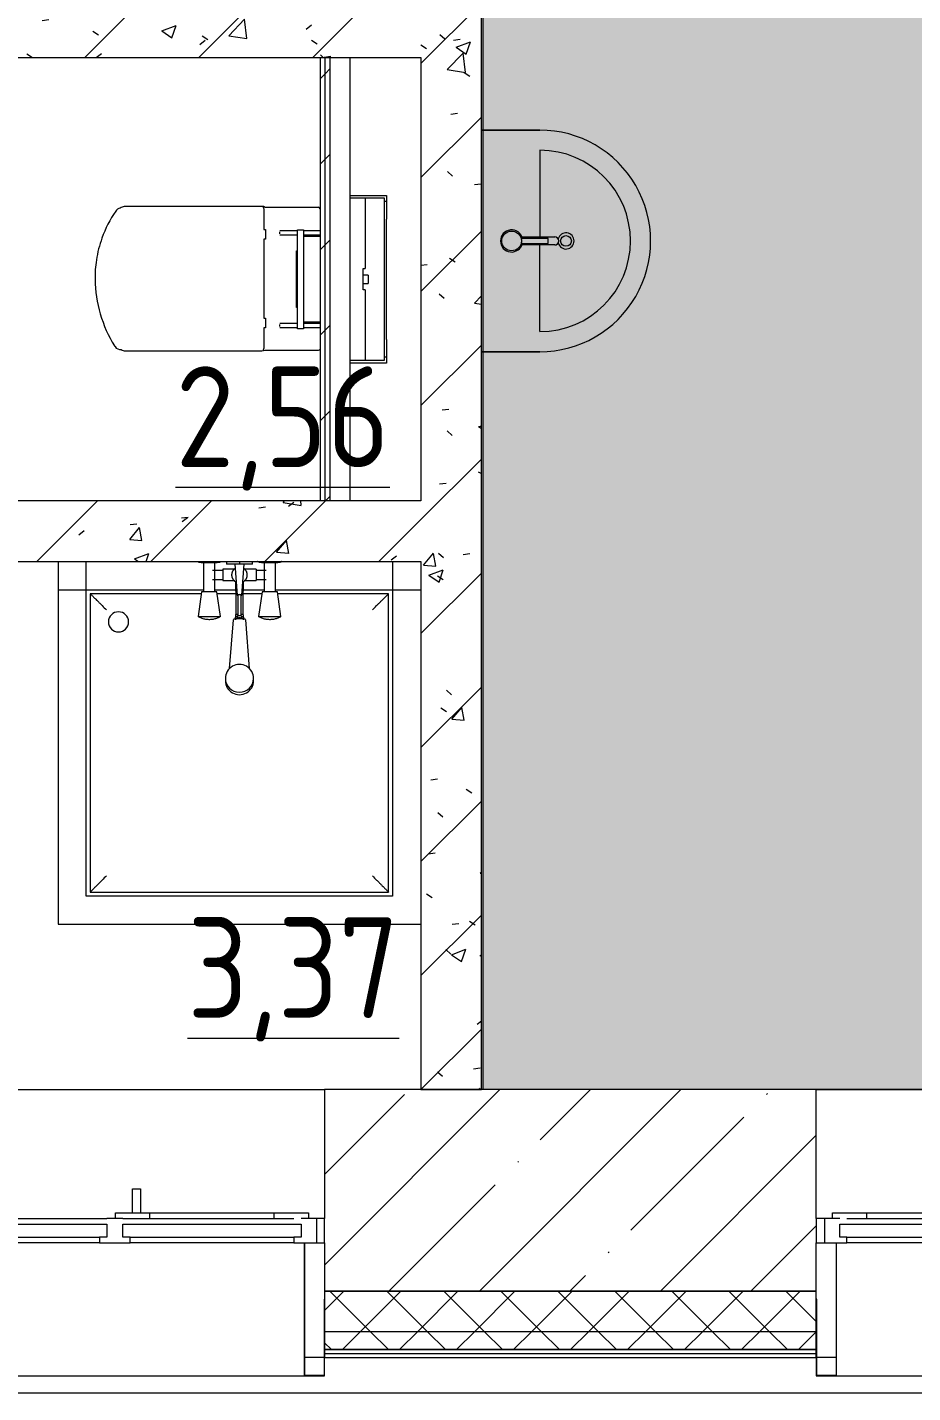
# Model space of a CAD drawing. Header units: millimetres. Extents: x -515342 to 330399, y -224905 to 507333.
# Drawn here: x -367049 to -364853, y -36156 to -32769 of the extents above; entities that cross this region are included whole.
import ezdxf

# ---------------------------------------------------------------- set-up
doc = ezdxf.new("R2010")
doc.units = ezdxf.units.MM
doc.layers.get('0').update_dxf_attribs({"lineweight": 0})
for name, color, linetype, lineweight in [('_ Окна', 7, 'Continuous', 0), ('Витраж', 7, 'Continuous', 0), ('Марки помещений', 7, 'Continuous', 0), ('Обобщенные модели', 7, 'Continuous', 0), ('Ограждение', 7, 'Continuous', 0), ('Окна', 7, 'Continuous', 0), ('Сантехника', 7, 'Continuous', 0), ('Стены внутренние', 7, 'Continuous', 0), ('Стены наружные', 7, 'Continuous', 0), ('Стены несущие', 7, 'Continuous', 0), ('Стены отделка', 7, 'Continuous', 0), ('Стены перегородки', 7, 'Continuous', 0), ('Стены штриховка', 7, 'Continuous', 0), ('экспертиза условные обозначения', 1, 'Continuous', 0)]:
    doc.layers.add(name, color=color, linetype=linetype, lineweight=lineweight)
doc.styles.add('GOST Common_1', font='', dxfattribs={"width": 0.9, "height": 250})
doc.styles.get('GOST Common_1').set_extended_font_data('GOST Common')
pattern_1 = [(45, (0, 0), (-70.7107, 70.7107), []), (135, (0, 0), (-70.7107, -70.7107), [])]
pattern_2 = [(45, (-374753.14, -35598.53), (-141.4214, 141.4214), [])]
pattern_3 = [(50, (-374753.14, -35598.53), (364.368, -31.878), [38.1, -419.1]), (355, (-374753.14, -35598.53), (-70.486, 382.113), [30.48, -335.28]), (100.451, (-374722.78, -35601.2), (293.885, 350.233), [32.38, -356.18]), (46.184, (-374753.14, -35496.93), (542.158, -84.086), [57.15, -628.65]), (96.636, (-374707.96, -35503.94), (474.805, 494.855), [48.57, -534.27]), (351.184, (-374753.14, -35496.93), (474.81, 494.85), [45.72, -502.92]), (21, (-374702.34, -35522.33), (303.2285, -204.5305), [38.1, -419.1]), (326, (-374702.34, -35522.33), (123.604, 368.376), [30.48, -335.28]), (71.451, (-374677.07, -35539.37), (426.834, 163.843), [32.38, -356.18]), (37.5, (-374753.14, -35598.53), (6.1766, 169.1102), [16.764, -314.452, 16.764, -323.596, -336.55]), (37.5, (-374753.14, -35598.53), (6.1766, 169.1102), [-671.576, 16.764, -319.786]), (7.5, (-374753.14, -35598.53), (133.639, 200.3615), [16.764, -177.292, 16.764, -306.832, -128.27]), (7.5, (-374753.14, -35598.53), (133.639, 200.3615), [-517.652, 16.764, -111.506]), (327.5, (-374866.43, -35598.53), (271.1818, -11.4584), [16.764, -110.236, 16.764, -379.476, -525.78]), (327.5, (-374866.43, -35598.53), (271.1818, -11.4584), [-523.24, 16.764, -509.016]), (317.5, (-374917.23, -35598.53), (296.2585, 50.853), [16.764, -148.336, 16.764, -246.38, -373.38]), (317.5, (-374917.23, -35598.53), (296.2585, 50.853), [-428.244, 16.764, -356.616])]
pattern_4 = [(45, (-374753.14, -35598.53), (-106.066, 106.066), [])]

# ---------------------------------------------------------------- blocks, each defined once
blk = doc.blocks.new('Окно_ПВХ_3Створки_1Фрамуга-верх - АР_Окно_ОП_1820_h_х1570_3ст2фр-в-9695280-О_АР_П_1_0_000_План 1 этажа')
at = {"layer": '_ Окна'}
for p, q in [((-729, 130), (-805, 130)), ((-805, 130), (-805, 70)), ((-785, 70), (-785, 130)), ((-747, 84), (-747, 116)), ((-747, 116), (-729, 116)), ((-729, 116), (-729, 130)), ((-323, 116), (-729, 116)), ((-247, 130), (-323, 130)), ((-323, 130), (-323, 116)), ((-323, 116), (-305, 116)), ((-305, 116), (-305, 84)), ((-265, 84), (-265, 116)), ((-265, 116), (-247, 116)), ((-247, 116), (-247, 130)), ((247, 116), (-247, 116)), ((323, 130), (247, 130)), ((247, 130), (247, 116)), ((247, 116), (265, 116)), ((265, 116), (265, 84)), ((305, 84), (305, 116)), ((305, 116), (323, 116)), ((323, 116), (323, 130)), ((729, 116), (323, 116)), ((729, 130), (729, 116)), ((805, 130), (729, 130)), ((729, 116), (747, 116)), ((747, 116), (747, 84)), ((785, 70), (785, 130)), ((805, 70), (805, 130)), ((-805, 70), (-747, 70)), ((-765, 56), (-765, 70)), ((-305, 84), (-747, 84)), ((-680, 70), (-680, 56)), ((-372, 70), (-372, 56)), ((-305, 70), (-265, 70)), ((-287, 70), (-287, 56)), ((265, 84), (-265, 84)), ((265, 70), (305, 70)), ((287, 56), (287, 70)), ((747, 84), (305, 84)), ((372, 70), (372, 56)), ((680, 70), (680, 56)), ((747, 70), (805, 70)), ((765, 70), (765, 56)), ((-680, 56), (-765, 56)), ((-287, 56), (-372, 56)), ((372, 56), (287, 56)), ((765, 56), (680, 56))]:
    blk.add_line(p, q, dxfattribs=at)
at = {"layer": 'Окна'}
for p, q in [((-729, 130), (-323, 130)), ((-247, 130), (247, 130)), ((323, 130), (729, 130)), ((-305, 70), (-729, 70)), ((265, 70), (-265, 70)), ((729, 70), (305, 70)), ((-372, 56), (-680, 56)), ((-348.5, -4), (-348.5, 56)), ((-328.5, 56), (-328.5, -4)), ((328.5, -4), (328.5, 56)), ((348.5, 56), (348.5, -4)), ((680, 56), (372, 56)), ((-328.5, -4), (-348.5, -4)), ((348.5, -4), (328.5, -4))]:
    blk.add_line(p, q, dxfattribs=at)
blk = doc.blocks.new('Прямоугольный импост - АР_Откос_Металлический_50х330 Белый Левый-9898756-О_АР_П_1_0_000_План 1 этажа')
at = {"layer": 'Витраж'}
blk.add_line((30162.6, 2265), (31672.6, 2265), dxfattribs=at)
blk = doc.blocks.new('Прямоугольный импост - АР_Откос_Металлический_50х330 Белый Правый-9899489-О_АР_П_1_0_000_План 1 этажа')
at = {"layer": 'Витраж', "lineweight": 18}
for p, q in [((-50, -40), (-50, 290)), ((-49, 290), (-49, -39)), ((-1, -39), (-1, 150)), ((-1, 150), (0, 150)), ((0, 150), (0, -40)), ((0, -40), (-50, -40)), ((-49, -39), (-1, -39))]:
    blk.add_line(p, q, dxfattribs=at)
blk = doc.blocks.new('Прямоугольный импост - АР_Откос_Металлический_50х330 Коричневый Левый-V29-О_АР_П_1_0_000_План 1 этажа')
at = {"layer": 'Витраж'}
blk.add_line((6880.9, -515), (8390.9, -515), dxfattribs=at)
blk = doc.blocks.new('Прямоугольный импост - АР_Откос_Металлический_50х330 Коричневый Левый-V31-О_АР_П_1_0_000_План 1 этажа')
at = {"layer": 'Витраж', "lineweight": 18}
for p, q in [((-50, 290), (-50, -40)), ((-49, -39), (-49, 290)), ((0, 150), (-1, 150)), ((-1, 150), (-1, -39)), ((0, -40), (0, 150)), ((-50, -40), (0, -40)), ((-1, -39), (-49, -39))]:
    blk.add_line(p, q, dxfattribs=at)
blk = doc.blocks.new('Ограждение - Ограждение-10017249-О_АР_П_1_0_000_План 1 этажа')
at = {"layer": 'Ограждение'}
blk.add_line((-557, -557), (13125, -557), dxfattribs=at)
blk = doc.blocks.new('СД_Люблино_Фасады_rvt-1-О_АР_П_1_0_000_План 1 этажа')
at = {"layer": 'Стены внутренние'}
h = blk.add_hatch(dxfattribs=at)
h.set_pattern_fill('FP_1', color=256, style=0, pattern_type=2)
h.set_pattern_definition([(45, (0, 0), (-224.5064, 224.5064), []), (45, (224.5, 0), (-224.5064, 224.5064), [396.875, -79.375, 3.353, -76.022])])
h.paths.add_polyline_path([(13645, -305), (13645, 195), (11270.9, 195), (11270.9, -305), (13280.8, -305)])
h.paths.add_polyline_path([(15305, -305), (16335, -305), (16335, 195), (15305, 195), (15305, -260.5)])
h.paths.add_polyline_path([(9660.9, -305), (9660.9, 195), (8440.9, 195), (8440.9, -305)])
h.paths.add_polyline_path([(6830.9, -305), (6830.9, 195), (5635.6, 195), (5635.6, -305)])
h.paths.add_polyline_path([(4025.6, -305), (4025.6, 195), (195, 195), (195, -305), (843.9, -305)])
at = {"layer": 'Стены наружные'}
h = blk.add_hatch(dxfattribs=at)
h.set_pattern_fill('FP_10', color=256, style=0, pattern_type=2)
h.set_pattern_definition(pattern_1)
h.paths.add_polyline_path([(12392.5, -405), (13645, -405), (13645, -305), (11270.9, -305), (11270.9, -405), (11504.1, -405)])
h.paths.add_polyline_path([(6830.9, -405), (6830.9, -305), (5635.6, -305), (5635.6, -405)])
h.paths.add_polyline_path([(16335, -405), (16335, -305), (15305, -305), (15305, -405), (15945.8, -405)])
h.paths.add_polyline_path([(4025.6, -405), (4025.6, -305), (-305, -305), (-305, -405), (843.9, -405)])
h.paths.add_polyline_path([(8440.9, -405), (9660.9, -405), (9660.9, -305), (8440.9, -305)])
h = blk.add_hatch(dxfattribs=at)
h.set_pattern_fill('FP_10', color=256, style=0, pattern_type=2)
h.set_pattern_definition(pattern_1)
h.paths.add_polyline_path([(16435, -455), (16435, -405), (15305, -405), (15305, -450), (16335, -450), (16335, -455), (16390, -455)])
h.paths.add_polyline_path([(-305, -455), (-305, -450), (4025.6, -450), (4025.6, -405), (-405, -405), (-405, -455)])
h.paths.add_polyline_path([(9660.9, -450), (9660.9, -405), (8440.9, -405), (8440.9, -450)])
h.paths.add_polyline_path([(11270.9, -450), (13645, -450), (13645, -405), (11270.9, -405)])
h.paths.add_polyline_path([(6830.9, -450), (6830.9, -405), (5635.6, -405), (5635.6, -450)])
at = {"layer": 'Стены внутренние'}
for p, q in [((6830.9, 195), (8440.9, 195)), ((9660.9, 195), (11270.9, 195)), ((8440.2, -470), (8391.8, -470)), ((9710.1, -470), (9661.7, -470))]:
    blk.add_line(p, q, dxfattribs=at)
at = {"layer": 'Стены несущие'}
for p, q in [((9660.9, 195), (8440.9, 195)), ((8440.9, 195), (8440.9, -125)), ((9660.9, -125), (9660.9, 195)), ((8440.9, -185), (8440.9, -305)), ((9660.9, -305), (9660.9, -185)), ((8440.9, -305), (9660.9, -305)), ((9660.9, -305), (8440.9, -305))]:
    blk.add_line(p, q, dxfattribs=at)
at = {"layer": 'Стены отделка', "lineweight": 9}
for p, q in [((8440.9, -305), (8440.9, -405)), ((9660.9, -405), (9660.9, -305)), ((8440.9, -405), (8440.9, -450)), ((9660.9, -450), (9660.9, -405)), ((8440.9, -450), (8440.9, -460)), ((8440.9, -460), (8440.9, -470)), ((8440.9, -470), (9660.9, -470)), ((9660.9, -460), (9660.9, -450)), ((9660.9, -470), (9660.9, -460))]:
    blk.add_line(p, q, dxfattribs=at)
at = {"layer": 'Стены штриховка'}
for p, q in [((8440.9, -405), (9660.9, -405)), ((8440.9, -450), (9660.9, -450)), ((9660.9, -450), (8440.9, -450)), ((8440.9, -460), (9660.9, -460))]:
    blk.add_line(p, q, dxfattribs=at)
at = {"layer": 'Витраж', "lineweight": 9}
for name, p in [('Прямоугольный импост - АР_Откос_Металлический_50х330 Коричневый Левый-V31-О_АР_П_1_0_000_План 1 этажа', (8440.9, -475)), ('Прямоугольный импост - АР_Откос_Металлический_50х330 Коричневый Левый-V29-О_АР_П_1_0_000_План 1 этажа', (0, 0)), ('Прямоугольный импост - АР_Откос_Металлический_50х330 Белый Левый-9898756-О_АР_П_1_0_000_План 1 этажа', (-20451.7, -2780))]:
    blk.add_blockref(name, p, dxfattribs=at)
at = {"layer": 'Витраж', "lineweight": 9, "extrusion": (0, 0, -1)}
blk.add_blockref('Прямоугольный импост - АР_Откос_Металлический_50х330 Белый Правый-9899489-О_АР_П_1_0_000_План 1 этажа', (-9660.9, -475), dxfattribs=at)
at = {"layer": 'Ограждение', "lineweight": 9}
blk.add_blockref('Ограждение - Ограждение-10017249-О_АР_П_1_0_000_План 1 этажа', (0, 0), dxfattribs=at)
at = {"layer": 'Окна', "lineweight": 9, "rotation": 180}
for p in [(7635.9, -55), (10465.9, -55)]:
    blk.add_blockref('Окно_ПВХ_3Створки_1Фрамуга-верх - АР_Окно_ОП_1820_h_х1570_3ст2фр-в-9695280-О_АР_П_1_0_000_План 1 этажа', p, dxfattribs=at)
blk = doc.blocks.new('Душевой_поддон_ГОСТ 23695-2016 - АР_Сантехнические приборы_ПДСм 800 _h_315_-9829011-О_АР_П_1_0_000_План 1 этажа')
at = {"layer": 'Сантехника'}
for p, q in [((0, 0), (0, -70)), ((0, 0), (0, -830)), ((70, -70), (70, 0)), ((830, 0), (830, -70)), ((0, -70), (70, -70)), ((70, -830), (70, -70)), ((70, -70), (360.9, -70)), ((355.4, -80), (80, -80)), ((80, -80), (80, -820)), ((389, -70), (441.2, -70)), ((441, -80), (394.6, -80)), ((458.8, -70), (511, -70)), ((505.4, -80), (459, -80)), ((539, -70), (830, -70)), ((820, -80), (544.6, -80)), ((820, -820), (820, -80)), ((830, -70), (830, -830)), ((830, -70), (900, -70)), ((0, -830), (0, -900)), ((830, -830), (70, -830)), ((80, -820), (820, -820)), ((0, -900), (70, -900)), ((70, -900), (830, -900)), ((830, -900), (900, -900))]:
    blk.add_line(p, q, dxfattribs=at)
for start, end in [(90, 270), (270, 90)]:
    blk.add_arc((150, -150), 25, start, end, dxfattribs=at)
for points, knots in [([(80, -80), (80, -80), (80.7, -80.7), (82.9, -82.9), (85.3, -85.3), (87.7, -87.7), (89.9, -89.9), (92.3, -92.3), (94.9, -94.9), (97.8, -97.8), (100.7, -100.7), (104.6, -104.7), (111.3, -111.3), (116.5, -116.4), (120, -120)], [-1, -1, -1, -1, -0.833333, -0.75, -0.666667, -0.583333, -0.541667, -0.5, -0.416667, -0.375, -0.333333, -0.25, -0.166667, 0, 0, 0, 0]), ([(780, -120), (783.6, -116.5), (788.7, -111.3), (795.3, -104.6), (799.3, -100.7), (802.2, -97.8), (805.1, -94.9), (807.7, -92.3), (810.1, -89.9), (812.3, -87.7), (814.7, -85.3), (817.1, -82.9), (819.3, -80.7), (820, -80), (820, -80)], [0, 0, 0, 0, 0.166667, 0.25, 0.333333, 0.375, 0.416667, 0.5, 0.541667, 0.583333, 0.666667, 0.75, 0.833333, 1, 1, 1, 1]), ([(120, -780), (116.4, -783.5), (111.3, -788.7), (104.7, -795.4), (100.7, -799.3), (97.8, -802.2), (94.9, -805.1), (92.3, -807.7), (89.9, -810.1), (87.7, -812.3), (85.3, -814.7), (82.9, -817.1), (80.7, -819.3), (80, -820), (80, -820)], [0, 0, 0, 0, 0.166667, 0.25, 0.333333, 0.375, 0.416667, 0.5, 0.541667, 0.583333, 0.666667, 0.75, 0.833333, 1, 1, 1, 1]), ([(780, -780), (783.5, -783.6), (788.7, -788.7), (795.4, -795.3), (799.3, -799.3), (802.2, -802.2), (805.1, -805.1), (807.7, -807.7), (810.1, -810.1), (812.3, -812.3), (814.7, -814.7), (817.1, -817.1), (819.3, -819.3), (820, -820), (820, -820)], [0, 0, 0, 0, 0.166667, 0.25, 0.333333, 0.375, 0.416667, 0.5, 0.541667, 0.583333, 0.666667, 0.75, 0.833333, 1, 1, 1, 1])]:
    blk.add_open_spline(points, degree=3, knots=knots, dxfattribs=at)
blk = doc.blocks.new('Смеситель для душа ГОСТ 25809-96 _Тип12_ - АР_Сантехнические приборы_Смеситель для душа ГОСТ 25809-96 _Тип12_-9829012-О_АР_П_1_0_000_План 1 этажа')
at = {"layer": 'Сантехника'}
for p, q in [((-32.1, 0), (-32.1, -7)), ((-32.1, 0), (-11.6, 0)), ((-11.6, 0), (0, 0)), ((0, 0), (11.6, 0)), ((0, 0), (0, -7)), ((11.6, 0), (32.1, 0)), ((32.1, -7), (32.1, 0)), ((-89.1, -1.5), (-89.1, -75)), ((-41.2, -22.4), (-66.5, -22.4)), ((-61, -75), (-61, -2)), ((-11.8, -19.3), (-41.2, -19.3)), ((-41.2, -19.3), (-41.2, -47.4)), ((-11.6, -7), (-32.1, -7)), ((-11.8, -7), (-6, -83.3)), ((0, -7), (-11.6, -7)), ((11.6, -7), (0, -7)), ((6, -83.3), (11.8, -7)), ((32.1, -7), (11.6, -7)), ((41.2, -19.3), (11.8, -19.3)), ((41.2, -19.3), (41.2, -47.4)), ((66.5, -22.4), (41.2, -22.4)), ((61, -2), (61, -75)), ((89, -75), (89, -1.5)), ((-66.5, -44.4), (-41.2, -44.4)), ((-41.2, -47.4), (-11.8, -47.4)), ((11.8, -47.4), (41.2, -47.4)), ((41.2, -44.4), (66.5, -44.4)), ((-94, -75), (-102.7, -136.9)), ((-75, -75), (-94, -75)), ((-56, -75), (-75, -75)), ((-47.3, -136.9), (-56, -75)), ((-9, -73.4), (-9, -132.1)), ((-4, -83.3), (-4, -135.5)), ((4, -135.5), (4, -83.3)), ((9, -132.1), (9, -73.4)), ((56, -75), (47.3, -136.9)), ((75, -75), (56, -75)), ((94, -75), (75, -75)), ((102.7, -136.9), (94, -75)), ((-10, -132.8), (-10, -144.6)), ((-5.5, -135.5), (-5.5, -140.8)), ((5.5, -140.8), (5.5, -135.5)), ((10, -144.6), (10, -132.8)), ((-101.3, -136.9), (-75, -136.9)), ((-75, -136.9), (-48.7, -136.9)), ((-24.4, -265.5), (-15, -144.6)), ((-11, -138.7), (-11, -144.1)), ((11, -144.1), (11, -138.7)), ((15, -144.6), (24.4, -265.4)), ((48.7, -136.9), (75, -136.9)), ((75, -136.9), (101.3, -136.9)), ((-35, -290), (-35, -296.1)), ((35, -296.1), (35, -290))]:
    blk.add_line(p, q, dxfattribs=at)
at = {"layer": 'Сантехника', "flags": 128}
for points in [[(-95, -3), (-95.7, -3), (-96.5, -2.9), (-97.2, -2.9), (-97.9, -2.8), (-98.6, -2.6), (-99.3, -2.5), (-100, -2.3), (-100.7, -2.1), (-101.4, -1.8), (-102.1, -1.6), (-102.7, -1.3), (-103.4, -0.9), (-104, -0.6), (-104.7, -0.2), (-105, 0)], [(-45, 0), (-45.6, -0.4), (-46.2, -0.8), (-46.9, -1.1), (-47.5, -1.4), (-48.2, -1.7), (-48.9, -1.9), (-49.6, -2.2), (-50.3, -2.4), (-51, -2.5), (-51.7, -2.7), (-52.4, -2.8), (-53.1, -2.9), (-53.9, -3), (-54.6, -3), (-55, -3)], [(55, -3), (54.3, -3), (53.5, -2.9), (52.8, -2.9), (52.1, -2.8), (51.4, -2.6), (50.7, -2.5), (50, -2.3), (49.3, -2.1), (48.6, -1.8), (47.9, -1.6), (47.3, -1.3), (46.6, -0.9), (46, -0.6), (45.3, -0.2), (45, 0)], [(105, 0), (104.4, -0.4), (103.8, -0.8), (103.1, -1.1), (102.5, -1.4), (101.8, -1.7), (101.1, -1.9), (100.4, -2.2), (99.7, -2.4), (99, -2.5), (98.3, -2.7), (97.6, -2.8), (96.9, -2.9), (96.1, -3), (95.4, -3), (95, -3)], [(-86.1, -3), (-86.8, -3), (-87.4, -3), (-88, -3), (-88.6, -3), (-89.2, -3), (-89.7, -3), (-90.3, -3), (-90.8, -3), (-91.3, -3), (-91.7, -3), (-92.1, -3), (-92.5, -3), (-92.9, -3), (-93.2, -3), (-93.6, -3), (-93.8, -3), (-94.1, -3), (-94.3, -3), (-94.5, -3), (-94.7, -3), (-94.8, -3), (-94.9, -3), (-95, -3), (-95, -3), (-95, -3)], [(-95, -3), (-95, -3), (-94.9, -3), (-94.9, -3), (-94.7, -3), (-94.6, -3), (-94.4, -3), (-94.2, -3), (-94, -3), (-93.7, -3), (-93.4, -3), (-93.1, -3), (-92.7, -3), (-92.4, -3), (-91.9, -3), (-91.5, -3), (-91, -3), (-90.6, -3), (-90, -3), (-89.5, -3), (-88.9, -3), (-88.3, -3), (-87.7, -3), (-87.1, -3), (-86.5, -3), (-85.8, -3), (-85.1, -3), (-84.4, -3), (-83.7, -3), (-83, -3), (-82.2, -3), (-81.5, -3), (-80.7, -3), (-80, -3), (-79.2, -3), (-78.4, -3), (-77.6, -3), (-76.8, -3), (-76, -3), (-75.2, -3), (-74.4, -3), (-73.6, -3), (-72.8, -3), (-72, -3), (-71.2, -3), (-70.5, -3), (-69.7, -3), (-68.9, -3), (-68.2, -3), (-67.4, -3), (-66.7, -3), (-66, -3), (-65.3, -3), (-64.6, -3), (-63.9, -3), (-63.2, -3), (-62.6, -3), (-62, -3), (-61.4, -3), (-60.8, -3), (-60.3, -3), (-59.7, -3), (-59.2, -3), (-58.7, -3), (-58.3, -3), (-57.9, -3), (-57.5, -3), (-57.1, -3), (-56.8, -3), (-56.4, -3), (-56.2, -3), (-55.9, -3), (-55.7, -3), (-55.5, -3), (-55.3, -3), (-55.2, -3), (-55.1, -3), (-55, -3), (-55, -3), (-55, -3)], [(-55, -3), (-55, -3), (-55.1, -3), (-55.1, -3), (-55.3, -3), (-55.4, -3), (-55.6, -3), (-55.8, -3), (-56, -3), (-56.3, -3), (-56.6, -3), (-56.9, -3), (-57.3, -3), (-57.6, -3), (-58.1, -3), (-58.5, -3), (-59, -3), (-59.4, -3), (-60, -3), (-60.5, -3), (-61.1, -3), (-61.7, -3), (-62.3, -3), (-62.9, -3), (-63.5, -3), (-64.2, -3)], [(-11, -17.3), (-11.6, -17.8), (-12.2, -18.3), (-12.8, -18.8), (-13.4, -19.3), (-13.9, -19.8), (-14.4, -20.4), (-15, -21), (-15.4, -21.6), (-15.9, -22.2), (-16.3, -22.9), (-16.7, -23.5), (-17.1, -24.2), (-17.5, -24.9), (-17.8, -25.6), (-18.1, -26.3), (-18.4, -27.1), (-18.6, -27.8), (-18.8, -28.5), (-19, -29.3), (-19.1, -30.1), (-19.2, -30.8), (-19.3, -31.6), (-19.4, -32.4), (-19.4, -33.1), (-19.4, -33.9), (-19.4, -34.7), (-19.3, -35.5), (-19.2, -36.2), (-19.1, -37), (-18.9, -37.8), (-18.7, -38.5), (-18.5, -39.3), (-18.2, -40), (-18, -40.7), (-17.6, -41.4), (-17.3, -42.1), (-16.9, -42.8), (-16.5, -43.5), (-16.1, -44.1), (-15.7, -44.8), (-15.2, -45.4), (-14.7, -46), (-14.2, -46.6), (-13.7, -47.1), (-13.1, -47.7), (-12.5, -48.2), (-11.9, -48.7), (-11.3, -49.1), (-10.7, -49.6), (-10, -50), (-9.3, -50.4), (-8.6, -50.7)], [(8.3, -50.9), (9, -50.6), (9.6, -50.2), (10.3, -49.8), (11, -49.4), (11.6, -48.9), (12.2, -48.4), (12.8, -47.9), (13.4, -47.4), (13.9, -46.9), (14.4, -46.3), (15, -45.7), (15.4, -45.1), (15.9, -44.5), (16.3, -43.8), (16.7, -43.2), (17.1, -42.5), (17.5, -41.8), (17.8, -41.1), (18.1, -40.4), (18.4, -39.7), (18.6, -38.9), (18.8, -38.2), (19, -37.4), (19.1, -36.7), (19.2, -35.9), (19.3, -35.1), (19.4, -34.3), (19.4, -33.6), (19.4, -32.8), (19.4, -32), (19.3, -31.2), (19.2, -30.5), (19.1, -29.7), (18.9, -28.9), (18.7, -28.2), (18.5, -27.5), (18.2, -26.7), (18, -26), (17.6, -25.3), (17.3, -24.6), (16.9, -23.9), (16.5, -23.2), (16.1, -22.6), (15.7, -21.9), (15.2, -21.3), (14.7, -20.7), (14.2, -20.1), (13.7, -19.6), (13.1, -19), (12.5, -18.5), (11.9, -18), (11.3, -17.6)], [(63.9, -3), (63.2, -3), (62.6, -3), (62, -3), (61.4, -3), (60.8, -3), (60.3, -3), (59.7, -3), (59.2, -3), (58.7, -3), (58.3, -3), (57.9, -3), (57.5, -3), (57.1, -3), (56.8, -3), (56.4, -3), (56.2, -3), (55.9, -3), (55.7, -3), (55.5, -3), (55.3, -3), (55.2, -3), (55.1, -3), (55, -3), (55, -3), (55, -3)], [(55, -3), (55, -3), (55.1, -3), (55.1, -3), (55.3, -3), (55.4, -3), (55.6, -3), (55.8, -3), (56, -3), (56.3, -3), (56.6, -3), (56.9, -3), (57.3, -3), (57.6, -3), (58.1, -3), (58.5, -3), (59, -3), (59.4, -3), (60, -3), (60.5, -3), (61.1, -3), (61.7, -3), (62.3, -3), (62.9, -3), (63.5, -3), (64.2, -3), (64.9, -3), (65.6, -3), (66.3, -3), (67, -3), (67.8, -3), (68.5, -3), (69.3, -3), (70, -3), (70.8, -3), (71.6, -3), (72.4, -3), (73.2, -3), (74, -3), (74.8, -3), (75.6, -3), (76.4, -3), (77.2, -3), (78, -3), (78.8, -3), (79.5, -3), (80.3, -3), (81.1, -3), (81.8, -3), (82.6, -3), (83.3, -3), (84, -3), (84.7, -3), (85.4, -3), (86.1, -3), (86.8, -3), (87.4, -3), (88, -3), (88.6, -3), (89.2, -3), (89.7, -3), (90.3, -3), (90.8, -3), (91.3, -3), (91.7, -3), (92.1, -3), (92.5, -3), (92.9, -3), (93.2, -3), (93.6, -3), (93.8, -3), (94.1, -3), (94.3, -3), (94.5, -3), (94.7, -3), (94.8, -3), (94.9, -3), (95, -3), (95, -3), (95, -3)], [(95, -3), (95, -3), (94.9, -3), (94.9, -3), (94.7, -3), (94.6, -3), (94.4, -3), (94.2, -3), (94, -3), (93.7, -3), (93.4, -3), (93.1, -3), (92.7, -3), (92.4, -3), (91.9, -3), (91.5, -3), (91, -3), (90.6, -3), (90, -3), (89.5, -3), (88.9, -3), (88.3, -3), (87.7, -3), (87.1, -3), (86.5, -3), (85.8, -3)], [(-9, -73.4), (-9, -71.8), (-9, -70.2), (-9, -68.6), (-9, -67), (-9, -65.4), (-9, -63.8), (-9, -62.3), (-9, -60.8), (-9, -59.3), (-9, -57.8), (-9, -56.3), (-9, -54.9), (-9, -53.5), (-9, -52.1), (-9, -50.8), (-9, -49.5)], [(9, -50.4), (9, -51.7), (9, -53.1), (9, -54.5), (9, -55.9), (9, -57.4), (9, -58.9), (9, -60.4), (9, -61.9), (9, -63.4), (9, -65), (9, -66.6), (9, -68.1), (9, -69.7), (9, -71.3), (9, -72.9), (9, -73.4)], [(-75, -144.5), (-77.2, -144.4), (-79.3, -144.3), (-81.5, -144.1), (-83.7, -143.8), (-85.8, -143.4), (-87.9, -142.9), (-90, -142.4), (-92.1, -141.7), (-94.2, -141), (-96.2, -140.2), (-98.2, -139.3), (-100.1, -138.3), (-102, -137.3), (-102.7, -136.9)], [(-47.3, -136.9), (-49.2, -138), (-51.1, -139), (-53.1, -139.9), (-55.1, -140.7), (-57.2, -141.5), (-59.2, -142.2), (-61.3, -142.7), (-63.4, -143.2), (-65.6, -143.7), (-67.7, -144), (-69.9, -144.2), (-72.1, -144.4), (-74.2, -144.5), (-75, -144.5)], [(75, -144.5), (72.8, -144.4), (70.7, -144.3), (68.5, -144.1), (66.3, -143.8), (64.2, -143.4), (62.1, -142.9), (60, -142.4), (57.9, -141.7), (55.8, -141), (53.8, -140.2), (51.8, -139.3), (49.9, -138.3), (48, -137.3), (47.3, -136.9)], [(102.7, -136.9), (100.8, -138), (98.9, -139), (96.9, -139.9), (94.9, -140.7), (92.8, -141.5), (90.8, -142.2), (88.7, -142.7), (86.6, -143.2), (84.4, -143.7), (82.3, -144), (80.1, -144.2), (77.9, -144.4), (75.8, -144.5), (75, -144.5)]]:
    blk.add_lwpolyline(points, dxfattribs=at)
at = {"layer": 'Сантехника'}
for centre, major_axis, ratio, start_param, end_param in [((0, -83.3), (-6.01, 0), 0.173648, 3.141593, 6.283185), ((0, -83.3), (6.01, 0), 0.173648, 3.141593, 3.926991), ((0, -83.3), (-4.03, 0), 0.173648, 4.712389, 6.283185), ((0, -83.3), (-4.03, 0), 0.173648, 3.141593, 4.712389), ((0, -83.3), (6.01, 0), 0.173648, 5.497787, 6.283185), ((0, -132.8), (-10, 0), 0.173648, 5.235988, 6.283185), ((0, -132.8), (10, 0), 0.173648, 3.141593, 3.403392), ((0, -135.5), (5.5, 0), 0.173648, 1.570796, 3.926991), ((0, -135.5), (4.03, 0), 0.173648, 2.879793, 3.403392), ((0, -135.5), (-5.5, 0), 0.173648, 2.356194, 4.712389), ((0, -135.5), (4.03, 0), 0.173648, 6.021386, 6.544985), ((0, -132.8), (10, 0), 0.173648, 0, 1.047198), ((0, -132.8), (-10, 0), 0.173648, 2.879793, 3.141593), ((0, -144.6), (-15, 0), 0.173648, 3.141593, 6.283185), ((0, -138.7), (11, 0), 0.173648, 1.935429, 3.403392), ((0, -140.8), (5.5, 0), 0.173648, 1.570796, 4.712389), ((0, -140.8), (5.5, 0), 0.173648, 4.712389, 7.853982), ((0, -138.7), (11, 0), 0.173648, 6.021386, 7.489349), ((0, -290), (35, 0), 0.984808, 0, 3.141593), ((0, -290), (35, 0), 0.984808, 3.141593, 6.283185), ((0, -296.1), (-35, 0), 0.984808, 0, 3.141593)]:
    blk.add_ellipse(centre, major_axis=major_axis, ratio=ratio, start_param=start_param, end_param=end_param, dxfattribs=at)
blk = doc.blocks.new('2D_Раковина - АР_Сантехнические приборы_Раковина 550х420-8920611-О_АР_П_1_0_000_План 1 этажа')
at = {"layer": 'Сантехника'}
for p, q in [((-119.1, 175.6), (-119.1, 256.9)), ((-115.1, 241), (-115.1, 174.6)), ((-103.1, 241), (-115.1, 241)), ((-103.1, 174.6), (-103.1, 241)), ((-99.1, 256.9), (-99.1, 175.6)), ((-384.1, 220), (-384.1, 75)), ((-384.1, 75), (-384.1, 220)), ((-334.1, 220), (-119.1, 220)), ((115.9, 220), (-99.1, 220)), ((165.9, 75), (165.9, 220)), ((165.9, 220), (165.9, 75))]:
    blk.add_line(p, q, dxfattribs=at)
for centre, radius in [((-109.1, 285), 13.3), ((-109.1, 150), 24.5)]:
    blk.add_circle(centre, radius, dxfattribs=at)
for centre, radius, start, end in [((-109.1, 220), 275, 360, 180), ((-109.1, 220), 275, 360, 180), ((-109.1, 220), 225, 0, 180), ((-109.1, 285), 20, 284.1438, 255.8562), ((-109.1, 256.9), 10, 0, 180), ((-109.1, 150), 27.5, 102.6043, 77.3977), ((-109.1, 150), 25.3, 76.2933, 103.7089)]:
    blk.add_arc(centre, radius, start, end, dxfattribs=at)
blk = doc.blocks.new('ВК_01_Инсталляция с унитазом Geberit - 400_74_Geberit_Duofix_H112_Sigma_12_cm_ready_for_support_handles-10222215-О_АР_П_1_0_000_План 1 этажа')
at = {"layer": 'Обобщенные модели'}
for p, q in [((-178.4, -3.7), (-178.4, -136.8)), ((176, -138), (176, -3.9)), ((-180.8, -139.6), (-180.8, -486.2)), ((-178.2, -140.3), (-180.8, -142.9)), ((-175.1, -139.6), (-123.3, -139.6)), ((-123.3, -135.7), (-99.2, -135.7)), ((-123.3, -139.6), (-123.3, -135.7)), ((-99.2, -135.7), (-99.2, -139.7)), ((-99.2, -139.7), (96.6, -139.7)), ((96.6, -139.7), (96.7, -135.7)), ((96.7, -135.7), (120.7, -135.7)), ((120.7, -135.7), (120.7, -139.6)), ((120.7, -139.6), (172.1, -139.6)), ((177.5, -483.4), (177.5, -144.5))]:
    blk.add_line(p, q, dxfattribs=at)
for centre, radius, start, end in [((-173.9, -4.6), 4.61, 99.7293, 169.6637), ((171.3, -4.7), 4.78, 9.3401, 67.5533), ((-174.9, -142.1), 6.37, 123.7636, 156.6535), ((-175.3, -145.6), 6.04, 88.6989, 119.3011), ((172.1, -147.1), 7.56, 47.4267, 90), ((162.6, -144.5), 14.9, 360, 25.6266), ((-153.9, -480.3), 27.5, 192.3562, 214.291), ((-158.2, -491.4), 18.9, 193.5902, 235.7095), ((-2.4, -262.9), 295.5, 235.7095, 250.2905), ((157.8, -494.9), 16.7, 304.273, 5.1522), ((159.4, -483.4), 18.1, 326.2581, 360), ((-2.4, -262.9), 295.5, 250.2905, 261.1454), ((-4.8, -234.1), 324.1, 270.8546, 301.6815), ((-1.6, -260.9), 299.9, 303.8485, 304.273), ((-4.2, -274.7), 283.5, 261.1454, 270.8546)]:
    blk.add_arc(centre, radius, start, end, dxfattribs=at)
at = {"layer": 'Сантехника', "lineweight": 18}
for p, q in [((-208, 165), (-197.5, 165)), ((-208, 75), (-208, 165)), ((-201.8, 112), (-201.8, 159)), ((-201.8, 159), (201.8, 159)), ((-197.5, 165), (-192.5, 165)), ((-191.9, 165), (-194.2, 165)), ((-192.5, 165), (-192.5, 159)), ((-192.5, 165), (-189.2, 165)), ((-189.2, 165), (-149.2, 165)), ((149.2, 165), (-149.2, 165)), ((149.2, 165), (189.2, 165)), ((189.2, 165), (192.5, 165)), ((194.2, 165), (191.9, 165)), ((192.5, 159), (192.5, 165)), ((192.5, 165), (197.5, 165)), ((197.5, 165), (208, 165)), ((201.8, 159), (201.8, 112)), ((208, 165), (208, 75)), ((-201.8, 75), (-201.8, 112)), ((-201.8, 112), (-26.5, 112)), ((-26.5, 107), (-26.5, 112)), ((26.5, 107), (-26.5, 107)), ((-10.5, 119.5), (-10.5, 107)), ((-10.5, 119.5), (10.5, 119.5)), ((-10.1, 119.5), (-10.5, 119.5)), ((10.5, 119.5), (10.1, 119.5)), ((10.5, 107), (10.5, 119.5)), ((26.5, 112), (201.8, 112)), ((26.5, 112), (26.5, 107)), ((201.8, 112), (201.8, 75)), ((-120, 0), (-120, -41)), ((-110, -41), (-110, 0)), ((106, -41), (106, 0)), ((110, 0), (110, -41)), ((120, -41), (120, 0)), ((-106, 0), (-106, -41)), ((-123, -41), (123, -41)), ((-123, -56), (-123, -41)), ((123, -56), (-123, -56)), ((-120, -56), (-120, -100)), ((-110, -100), (-110, -56)), ((-70.3, -58.7), (-70.3, -56)), ((-70.3, -59), (70.2, -59)), ((70.2, -56), (70.2, -58.7)), ((110, -56), (110, -100)), ((120, -100), (120, -56)), ((123, -41), (123, -56)), ((-112.5, -100), (-117.5, -100)), ((117.5, -100), (112.5, -100))]:
    blk.add_line(p, q, dxfattribs=at)

msp = doc.modelspace()

# ---------------------------------------------------------------- hatches: boundary and pattern name
at = {"layer": 'Стены внутренние'}
h = msp.add_hatch(dxfattribs=at)
h.set_pattern_fill('FP_3', color=256, style=0, pattern_type=2)
h.set_pattern_definition(pattern_2)
h.paths.add_polyline_path([(-365923.1427, -35403.5295), (-365923.1427, -29393.5295), (-366073.1427, -29393.5295), (-366073.1427, -35403.5295)])
h = msp.add_hatch(dxfattribs=at)
h.set_pattern_fill('FP_4', color=256, style=0, pattern_type=2)
h.set_pattern_definition(pattern_3)
h.paths.add_polyline_path([(-365923.1427, -35403.5295), (-365923.1427, -29393.5295), (-366073.1427, -29393.5295), (-366073.1427, -35403.5295)])
h = msp.add_hatch(dxfattribs=at)
h.set_pattern_fill('FP_3', color=256, style=0, pattern_type=2)
h.set_pattern_definition(pattern_2)
h.paths.add_polyline_path([(-366310.6427, -32843.5295), (-366073.1427, -32843.5295), (-366073.1427, -32693.5295), (-368648.1427, -32693.5295), (-368648.1427, -32843.5295), (-366323.1427, -32843.5295)])
h = msp.add_hatch(dxfattribs=at)
h.set_pattern_fill('FP_4', color=256, style=0, pattern_type=2)
h.set_pattern_definition(pattern_3)
h.paths.add_polyline_path([(-366310.6427, -32843.5295), (-366073.1427, -32843.5295), (-366073.1427, -32693.5295), (-368648.1427, -32693.5295), (-368648.1427, -32843.5295), (-366323.1427, -32843.5295)])
h = msp.add_hatch(dxfattribs=at)
h.set_pattern_fill('FP_11', color=256, style=0, pattern_type=2)
h.set_pattern_definition(pattern_4)
h.paths.add_polyline_path([(-366310.6427, -33943.5295), (-366310.6427, -32843.5295), (-366323.1427, -32843.5295), (-366323.1427, -33943.5295)])
h = msp.add_hatch(dxfattribs=at)
h.set_pattern_fill('FP_11', color=256, style=0, pattern_type=2)
h.set_pattern_definition(pattern_4)
h.paths.add_polyline_path([(-366298.1427, -33943.5295), (-366298.1427, -32843.5295), (-366310.6427, -32843.5295), (-366310.6427, -33943.5295)])
h = msp.add_hatch(dxfattribs=at)
h.set_pattern_fill('FP_3', color=256, style=0, pattern_type=2)
h.set_pattern_definition(pattern_2)
h.paths.add_polyline_path([(-366493.4714, -34093.5295), (-366073.1427, -34093.5295), (-366073.1427, -33943.5295), (-368648.1427, -33943.5295), (-368648.1427, -34093.5295), (-366496.6688, -34093.5295)])
h = msp.add_hatch(dxfattribs=at)
h.set_pattern_fill('FP_4', color=256, style=0, pattern_type=2)
h.set_pattern_definition(pattern_3)
h.paths.add_polyline_path([(-366493.4714, -34093.5295), (-366073.1427, -34093.5295), (-366073.1427, -33943.5295), (-368648.1427, -33943.5295), (-368648.1427, -34093.5295), (-366496.6688, -34093.5295)])
at = {"layer": 'экспертиза условные обозначения'}
h = msp.add_hatch(dxfattribs=at)
h.set_pattern_fill('GRASS', color=3, scale=24)
h.set_pattern_definition([(90, (-374753.14, -35598.53), (-431.0523, 431.0523), [114.3, -747.8046]), (45, (-374753.14, -35598.5), (-431.052, 431.052), [114.3, -495.3]), (135, (-374753.14, -35598.5), (-431.052, -431.052), [114.3, -495.3])])
h.paths.add_polyline_path([(-374558.1427, -26618.5295), (-329338.1427, -26618.5295), (-329338.1427, -28753.7894), (-346430.5538, -28753.7894), (-346430.5538, -32623.5894), (-354382.6275, -32623.5894), (-354382.6275, -28753.7894), (-358678.1427, -28753.7894), (-358673.1427, -29003.5295), (-362548.1427, -29003.5295), (-362548.1427, -35403.5295), (-365918.6427, -35403.5295), (-365918.6427, -32298.5894), (-365118.6427, -32298.5894), (-365118.6427, -29393.5295), (-363998.1427, -29393.5295), (-363998.1427, -29003.5295), (-368836.0943, -29003.5295), (-368836.0943, -29393.5295), (-368683.8985, -29393.5295), (-368683.8985, -31523.5295), (-371073.1427, -31523.5295), (-371073.1427, -29393.5295), (-370888.1427, -29393.5295), (-370888.1427, -29003.5295), (-374558.1427, -29003.5295)])

# ---------------------------------------------------------------- linework, layer by layer
at = {"layer": 'Стены отделка'}
for p, q in [((-366323.1427, -32843.5295), (-366323.1427, -33943.5295)), ((-366248.1427, -33943.5295), (-366248.1427, -32843.5295))]:
    msp.add_line(p, q, dxfattribs=at)
at = {"layer": 'Стены перегородки'}
for p, q in [((-365923.1427, -35403.5295), (-365923.1427, -32293.5295)), ((-368648.1427, -32843.5295), (-366073.1427, -32843.5295)), ((-366073.1427, -32843.5295), (-366073.1427, -33943.5295)), ((-366073.1427, -33943.5295), (-368648.1427, -33943.5295)), ((-368648.1427, -34093.5295), (-366554.7247, -34093.5295)), ((-366491.5606, -34093.5295), (-366073.1427, -34093.5295)), ((-366073.1427, -34093.5295), (-366073.1427, -35403.5295)), ((-366073.1427, -35403.5295), (-365923.1427, -35403.5295))]:
    msp.add_line(p, q, dxfattribs=at)
at = {"layer": 'Стены штриховка'}
for p, q in [((-366310.6427, -33943.5295), (-366310.6427, -32843.5295)), ((-366298.1427, -33943.5295), (-366298.1427, -32843.5295))]:
    msp.add_line(p, q, dxfattribs=at)
at = {"layer": 'экспертиза условные обозначения', "color": 3}
msp.add_lwpolyline([(-346430.5538, -32623.5894), (-354382.6275, -32623.5894), (-354382.6275, -28753.7894), (-358678.1427, -28753.7894), (-358673.1427, -29003.5295), (-362548.1427, -29003.5295), (-362548.1427, -35403.5295), (-365918.6427, -35403.5295), (-365918.6427, -32298.5894), (-365118.6427, -32298.5894), (-365118.6427, -29393.5295), (-363998.1427, -29393.5295), (-363998.1427, -29003.5295), (-368836.0943, -29003.5295), (-368836.0943, -29393.5295), (-368683.8985, -29393.5295), (-368683.8985, -31523.5295), (-371073.1427, -31523.5295), (-371073.1427, -29393.5295), (-370888.1427, -29393.5295), (-370888.1427, -29003.5295), (-374558.1427, -29003.5295), (-374558.1427, -26618.5295)], dxfattribs=at)

# ---------------------------------------------------------------- block references
msp.add_blockref('СД_Люблино_Фасады_rvt-1-О_АР_П_1_0_000_План 1 этажа', (-374753.1427, -35598.5295))
at = {"layer": 'Сантехника'}
for name, p, rotation in [('2D_Раковина - АР_Сантехнические приборы_Раковина 550х420-8920611-О_АР_П_1_0_000_План 1 этажа', (-365998.1427, -33407.6041), 270.0000000000001), ('ВК_01_Инсталляция с унитазом Geberit - 400_74_Geberit_Duofix_H112_Sigma_12_cm_ready_for_support_handles-10222215-О_АР_П_1_0_000_План 1 этажа', (-366323.1427, -33393.5295), 269.9999999999995)]:
    msp.add_blockref(name, p, dxfattribs=dict(at, rotation=rotation))
for name, p in [('Душевой_поддон_ГОСТ 23695-2016 - АР_Сантехнические приборы_ПДСм 800 _h_315_-9829011-О_АР_П_1_0_000_План 1 этажа', (-366973.1427, -34093.5295)), ('Смеситель для душа ГОСТ 25809-96 _Тип12_ - АР_Сантехнические приборы_Смеситель для душа ГОСТ 25809-96 _Тип12_-9829012-О_АР_П_1_0_000_План 1 этажа', (-366523.1427, -34093.5295))]:
    msp.add_blockref(name, p, dxfattribs=at)

# ---------------------------------------------------------------- texts
at = {"layer": 'Марки помещений', "char_height": 250, "width": 678.227625, "attachment_point": 1, "style": 'GOST Common_1'}
for s, insert in [('\\L2,56', (-366681.8518, -33609.5689)), ('\\L3,37', (-366652.3518, -34975.9965))]:
    msp.add_mtext(s, dxfattribs=dict(at, insert=insert))

doc.saveas('drawing.dxf')
